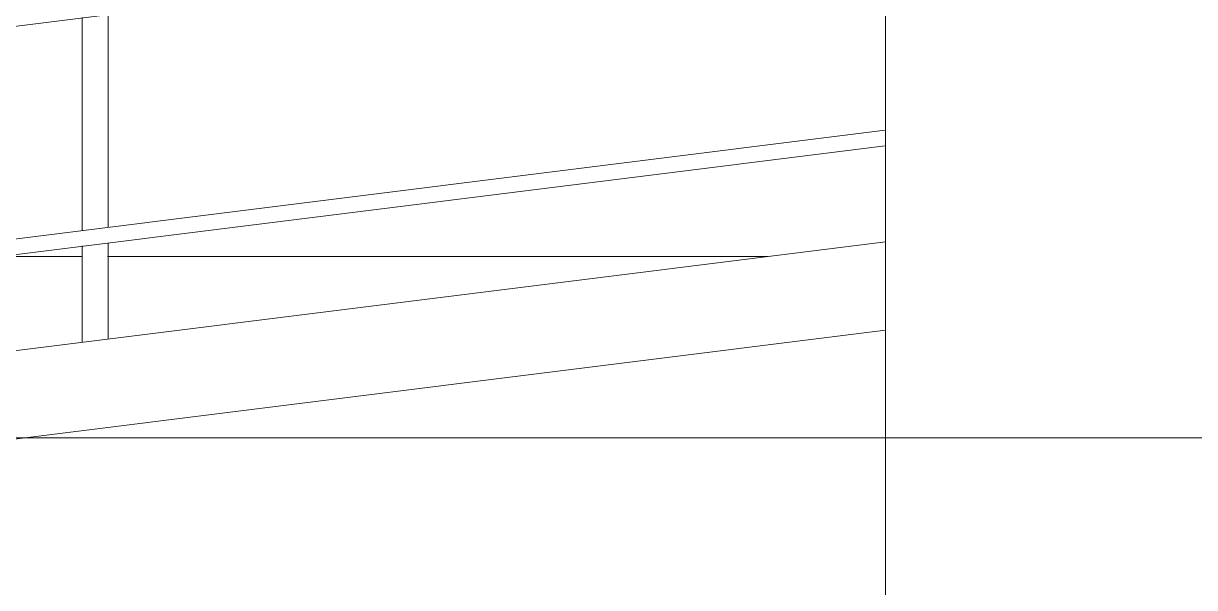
# Model space of a CAD drawing. Header units: millimetres. Extents: x -35517 to 139323, y -3702 to 5999.
# Drawn here: x 105481 to 106609, y -488 to 55 of the extents above; entities that cross this region are included whole.
import ezdxf

# ---------------------------------------------------------------- set-up
doc = ezdxf.new("R2010")
doc.units = ezdxf.units.MM
for name, color, linetype, lineweight in [('A-FLOR', 192, 'Continuous', 9), ('A-FLOR-HRAL', 11, 'Continuous', 5), ('A-WALL', 113, 'Continuous', 9), ('C-TOPO', 7, 'Continuous', 5), ('G-ANNO-TEXT', 231, 'Continuous', 5)]:
    doc.layers.add(name, color=color, linetype=linetype, lineweight=lineweight)

# ---------------------------------------------------------------- blocks, each defined once
blk = doc.blocks.new('Railing - 25mm-V566-GENERAL EAST ELEVATION')
at = {"layer": 'A-FLOR-HRAL'}
for p, q in [((-3014.1, 701.1), (-3014.1, 701.1)), ((-3013.8, 518.8), (-3013.8, 701.2)), ((-3038.8, 698), (-3038.8, 515.7)), ((-3038.8, 501.1), (-3038.8, 295.7)), ((-3013.8, 298.8), (-3013.8, 504.2)), ((-3013.8, 78.8), (-3013.8, 284.2)), ((-3038.8, 281.1), (-3038.8, 75.7)), ((-3038.8, 61.1), (-3038.8, -144.3)), ((-3013.8, -141.2), (-3013.8, 64.2)), ((-3013.8, -248.4), (-3013.8, -155.8)), ((-3038.8, -158.9), (-3038.8, -251.6)), ((-3038.5, -251.5), (-3038.5, -251.5))]:
    blk.add_line(p, q, dxfattribs=at)
blk = doc.blocks.new('Railing - Railing-1115684-GENERAL EAST ELEVATION')
blk.add_blockref('Railing - 25mm-V566-GENERAL EAST ELEVATION', (0, 0))
blk = doc.blocks.new('Railing - Railing-1115766-GENERAL EAST ELEVATION')
at = {"layer": 'A-FLOR-HRAL'}
for p, q in [((-4141.8, -77.1), (-2265.1, 157.5)), ((-2265.1, -47.3), (-4141.8, -281.9)), ((-4141.8, -297.1), (-2265.1, -62.5))]:
    blk.add_line(p, q, dxfattribs=at)

msp = doc.modelspace()

# ---------------------------------------------------------------- linework, layer by layer
at = {"layer": 'A-FLOR'}
for p, q in [((106311.2, -154.8), (105446.6, -262.9)), ((104434.8, -474.4), (106311.2, -239.8))]:
    msp.add_line(p, q, dxfattribs=at)
at = {"layer": 'A-WALL'}
msp.add_line((106311.2, -636.7), (106311.2, 275.3), dxfattribs=at)
at = {"layer": 'C-TOPO'}
for p, q in [((105458.8, -169), (105537.7, -169)), ((105561.9, -169), (106197.9, -169))]:
    msp.add_line(p, q, dxfattribs=at)
at = {"layer": 'G-ANNO-TEXT', "color": 7}
msp.add_line((108291.4, -343.6), (103030.6, -343.6), dxfattribs=at)

# ---------------------------------------------------------------- block references
at = {"layer": 'A-FLOR-HRAL'}
for name in ['Railing - Railing-1115684-GENERAL EAST ELEVATION', 'Railing - Railing-1115766-GENERAL EAST ELEVATION']:
    msp.add_blockref(name, (108576.2, 0), dxfattribs=at)

doc.saveas('drawing.dxf')
